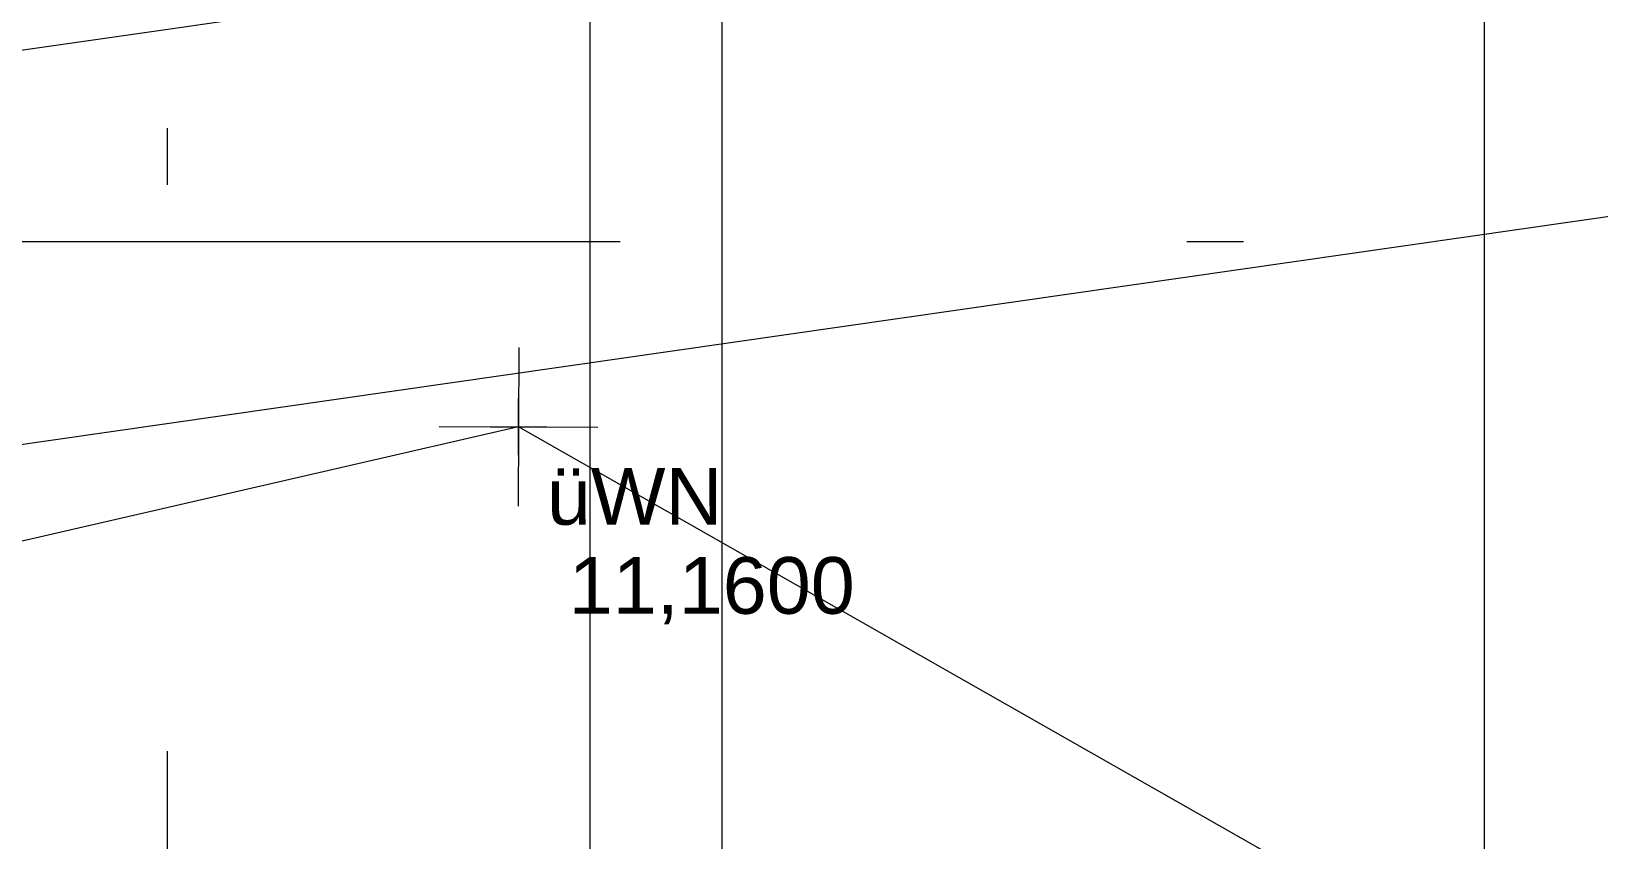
# Model space of a CAD drawing. Header units: metres. Extents: x -3.9 to 83, y -38 to 6.2.
# Drawn here: x 11.76 to 14.527, y -34.056 to -32.629 of the extents above; entities that cross this region are included whole.
import ezdxf

# ---------------------------------------------------------------- set-up
doc = ezdxf.new("R2010")
doc.units = ezdxf.units.M
doc.header["$MEASUREMENT"] = 0
doc.linetypes.add('Achse', pattern=[0.004, 0.002, -0.001, 0, -0.001])
doc.linetypes.add('Schnittlinie', pattern=[0.006, 0.003, -0.0015, 0, -0.0015])
for name, color, linetype in [('0._EG PP_2_000 Achsraster', 7, 'Continuous'), ('0._EG PP_2_851 Marker Schnitt', 7, 'Continuous'), ('0._EG PP_2_910 Allgemein Lageplan Höhen', 7, 'Continuous'), ('0._EG PP_2_950 Polierplan Bemaßung', 7, 'Continuous'), ('0._EG PP_2_Gelände_Geländepunkt.verm', 7, 'Continuous'), ('0._EG PP_2_Straßenverkehr_Situationslinie.verm', 7, 'Continuous')]:
    doc.layers.add(name, color=color, linetype=linetype)
doc.styles.add('ERSTELLTER_STIL_1', font='arial.ttf')

msp = doc.modelspace()

# ---------------------------------------------------------------- linework, layer by layer
at = {"layer": '0._EG PP_2_000 Achsraster', "color": 5, "linetype": 'Achse', "lineweight": 0, "ltscale": 1000}
for p, q in [((12, 3), (12, -36)), ((-1.5, -33), (21, -33))]:
    msp.add_line(p, q, dxfattribs=at)
at = {"layer": '0._EG PP_2_851 Marker Schnitt', "color": 7, "linetype": 'Schnittlinie', "lineweight": 13, "ltscale": 1000}
msp.add_line((14.325, 4.805), (14.325, -35.645), dxfattribs=at)
at = {"layer": '0._EG PP_2_910 Allgemein Lageplan Höhen', "color": 7, "linetype": 'Continuous', "lineweight": 13, "ltscale": 1000}
for p, q in [((12.6202, -33.3773), (12.6202, -33.2773)), ((12.5702, -33.3273), (12.6702, -33.3273))]:
    msp.add_line(p, q, dxfattribs=at)
at = {"layer": '0._EG PP_2_950 Polierplan Bemaßung', "color": 76, "linetype": 'Continuous', "lineweight": 13, "ltscale": 1000, "true_color": 0x3f7f02}
for p, q in [((12.98, -34.47), (12.98, -30.1)), ((12.747, -34.47), (12.747, -30.48))]:
    msp.add_line(p, q, dxfattribs=at)
at = {"layer": '0._EG PP_2_950 Polierplan Bemaßung', "color": 1, "linetype": 'Continuous', "lineweight": 13, "ltscale": 1000, "true_color": 0xfb0106}
for p, q in [((0.1108, -34.3353), (18.8926, -31.6337)), ((0.31, -35.0006), (19.0087, -32.3147))]:
    msp.add_line(p, q, dxfattribs=at)
at = {"layer": '0._EG PP_2_Gelände_Geländepunkt.verm', "color": 8, "linetype": 'Continuous', "lineweight": 0, "ltscale": 1000}
for p, q in [((12.6209, -33.1872), (12.6196, -33.4672)), ((12.4803, -33.3266), (12.7603, -33.3279))]:
    msp.add_line(p, q, dxfattribs=at)
at = {"layer": '0._EG PP_2_Straßenverkehr_Situationslinie.verm', "color": 8, "linetype": 'Continuous', "lineweight": 0, "ltscale": 1000}
for p, q in [((12.6203, -33.3272), (9.1192, -34.1349)), ((17.2745, -35.9751), (12.6203, -33.3272))]:
    msp.add_line(p, q, dxfattribs=at)

# ---------------------------------------------------------------- texts
at = {"layer": '0._EG PP_2_910 Allgemein Lageplan Höhen', "color": 7, "linetype": 'Continuous', "lineweight": 13, "char_height": 0.1, "attachment_point": 1, "style": 'ERSTELLTER_STIL_1'}
for s, insert in [('\\A1;{\\pql;\\fArial|b0|i0|c0|p0;\\W1.000000;üWN}', (12.6702, -33.4001)), ('\\A1;{\\pql;\\fArial|b0|i0|c0|p0;\\W1.000000; 11,1600}', (12.6702, -33.5573))]:
    msp.add_mtext(s, dxfattribs=dict(at, insert=insert))

doc.saveas('drawing.dxf')
